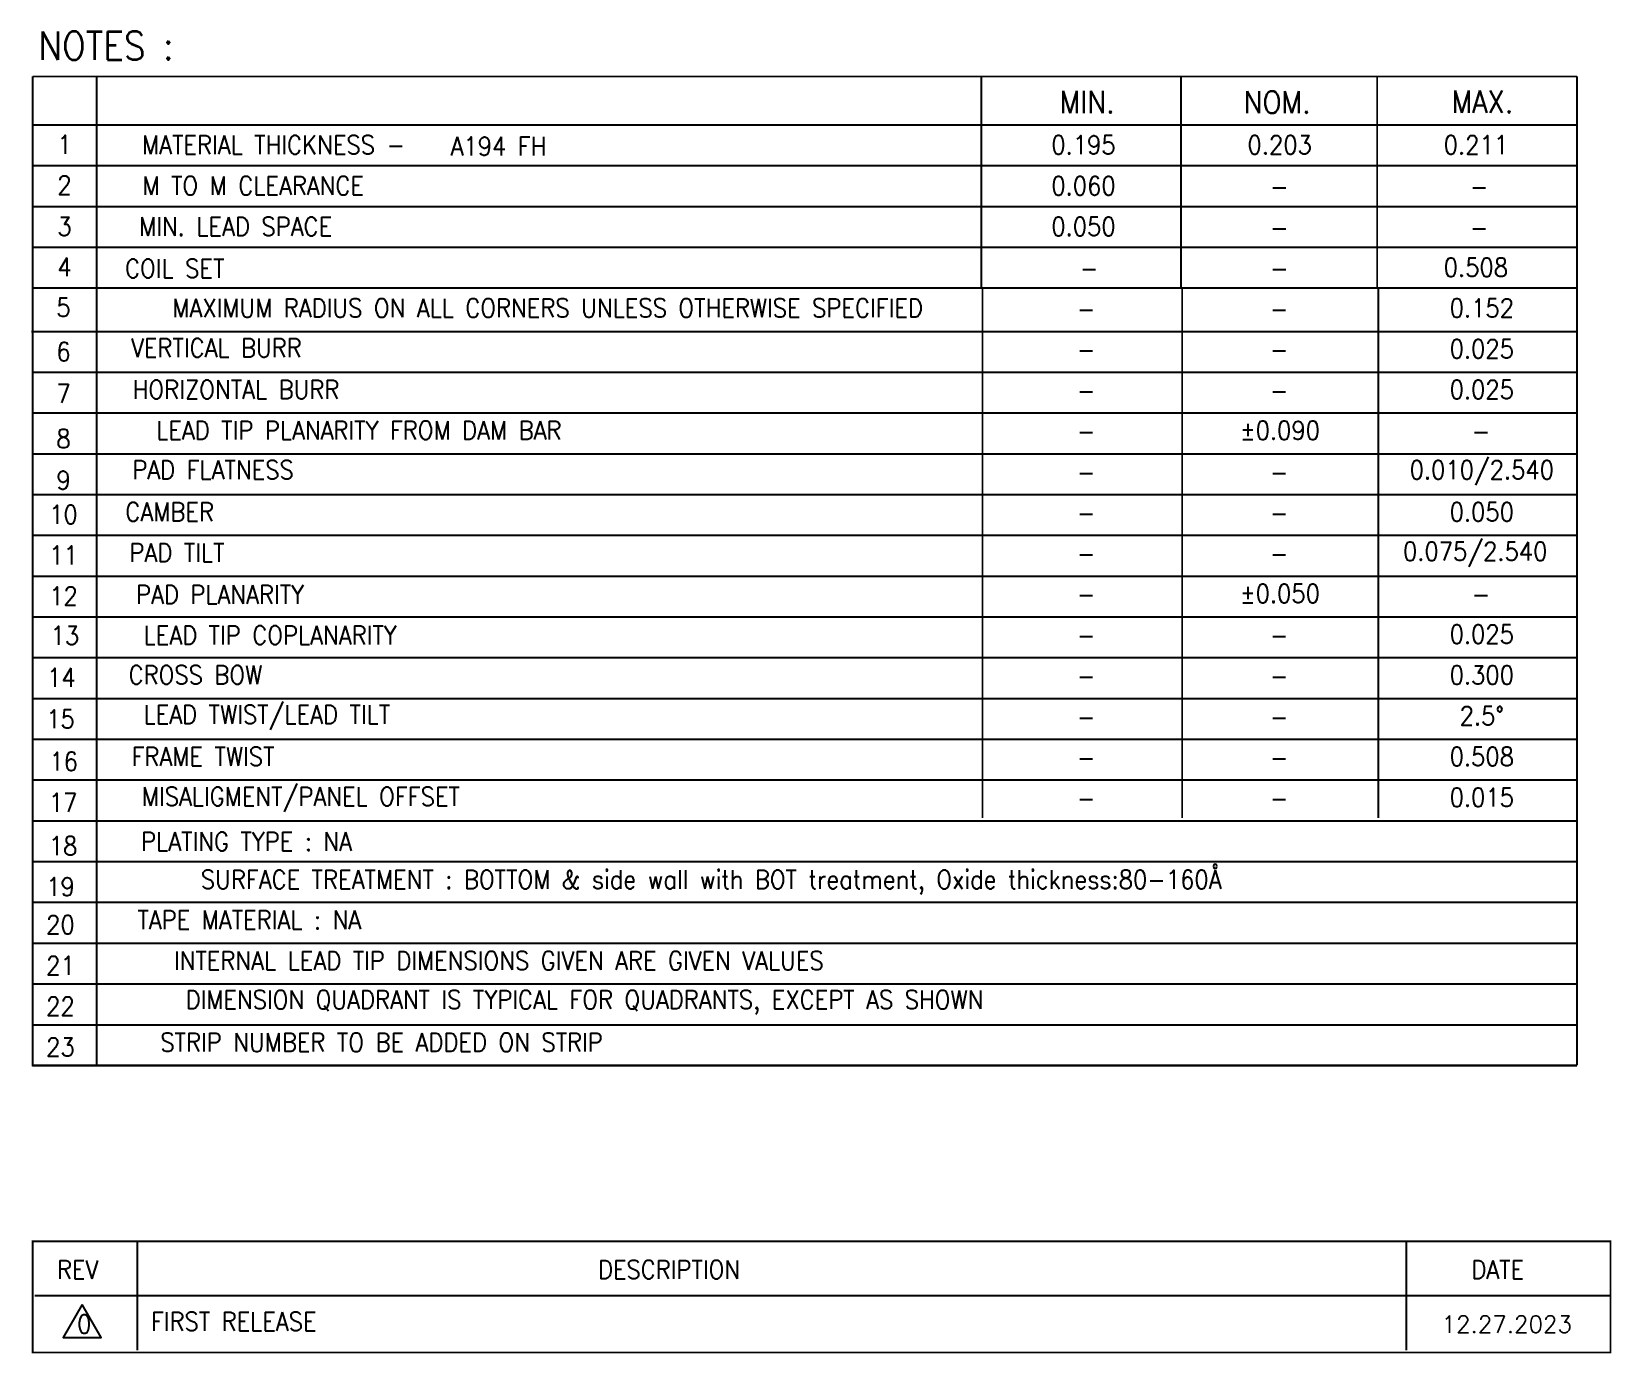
# Model space of a CAD drawing. Extents: x 12.6 to 26.3, y -7.5 to 3.9.
import ezdxf
from ezdxf.enums import TextEntityAlignment as Align

# ---------------------------------------------------------------- set-up
doc = ezdxf.new("R2010")
doc.units = 0
doc.header["$MEASUREMENT"] = 0
doc.layers.add('4', color=7, linetype='CONTINUOUS')
doc.layers.add('logo', color=3, linetype='CONTINUOUS')
doc.styles.add('ROMANS', font='romans', dxfattribs={"width": 0.85, "height": 0.08})
doc.styles.add('simplex', font='SIMPLEX.SHX')

msp = doc.modelspace()

# ---------------------------------------------------------------- linework, layer by layer
at = {"layer": '4', "color": 3}
for p, q in [((13.199, -5.037), (13.199, 3.488)), ((12.647, 3.071), (25.961, 3.071)), ((12.647, 2.72), (25.961, 2.72)), ((12.647, 2.72), (25.961, 2.72)), ((12.647, 2.368), (25.961, 2.368)), ((12.647, 2.017), (25.961, 2.017)), ((12.647, 2.017), (24.239, 2.017)), ((12.647, 1.665), (25.961, 1.665)), ((12.638, 1.29), (25.952, 1.29)), ((12.647, 0.939), (25.961, 0.939)), ((12.647, 0.587), (25.961, 0.587)), ((12.647, 0.236), (25.961, 0.236)), ((12.647, -0.116), (25.961, -0.116)), ((12.647, -0.467), (25.961, -0.467)), ((12.647, -0.819), (25.961, -0.819)), ((12.647, -1.17), (25.961, -1.17)), ((12.647, -1.522), (25.961, -1.522)), ((12.647, -1.873), (25.961, -1.873)), ((12.647, -2.225), (25.961, -2.225)), ((12.647, -2.576), (25.961, -2.576)), ((12.647, -2.928), (25.961, -2.928)), ((12.647, -3.28), (25.961, -3.28)), ((12.647, -3.631), (25.961, -3.631)), ((12.647, -3.983), (25.961, -3.983)), ((12.647, -4.334), (25.961, -4.334)), ((12.647, -4.686), (25.961, -4.686)), ((12.647, -4.686), (25.961, -4.686)), ((12.647, -5.037), (25.961, -5.037)), ((24.489, -6.554), (24.489, -7.493)), ((26.25, -7.023), (12.667, -7.023))]:
    msp.add_line(p, q, dxfattribs=at)
at = {"layer": '4', "color": 7}
msp.add_line((13.548, -6.554), (13.548, -7.493), dxfattribs=at)
at = {"layer": '4', "color": 7, "const_width": 0.016}
for points in [[(12.647, 3.488), (12.647, 1.302)], [(12.647, 3.488), (25.961, 3.488)], [(20.826, 1.665), (20.826, 3.488)], [(22.548, 2.017), (22.548, 3.488)], [(24.239, 2.017), (24.239, 3.488)], [(25.961, -5.037), (25.961, 3.488)], [(22.548, 1.665), (22.548, 2.017)], [(24.239, 1.665), (24.239, 2.017)], [(20.836, -2.904), (20.836, 1.665)], [(22.557, -2.904), (22.557, 1.665)], [(24.249, -2.904), (24.249, 1.665)], [(12.647, 1.302), (12.647, -5.037), (25.961, -5.037)]]:
    msp.add_lwpolyline(points, dxfattribs=at)
at = {"layer": '4', "color": 7, "const_width": 0.0159}
msp.add_lwpolyline([(12.647, -6.554), (26.25, -6.554), (26.25, -7.512), (12.647, -7.512)], close=True, dxfattribs=at)
at = {"layer": '4', "color": 3}
msp.add_lwpolyline([(13.074, -7.099), (12.909, -7.384), (13.239, -7.384)], close=True, dxfattribs=at)

# ---------------------------------------------------------------- texts
at = {"layer": '4', "color": 7, "style": 'ROMANS', "width": 0.9}
for s, height, p in [('NOTES :', 0.2425, (13.279, 3.753)), ('MIN.', 0.1917, (21.739, 3.268)), ('NOM.', 0.1917, (23.377, 3.266)), ('MAX.', 0.1917, (25.147, 3.27))]:
    msp.add_text(s, height=height, dxfattribs=at).set_placement(p, align=Align.MIDDLE)
at = {"layer": '4', "color": 3, "style": 'ROMANS', "width": 0.9}
for s, height, p in [('1', 0.16, (12.922, 2.902)), ('MATERIAL THICKNESS - ', 0.15978, (14.773, 2.898)), ('A194 FH', 0.1598, (16.663, 2.887)), ('0.195', 0.1598, (21.707, 2.898)), ('0.203', 0.1598, (23.398, 2.898)), ('0.211', 0.1598, (25.09, 2.898)), ('2', 0.16, (12.922, 2.551)), ('M TO M CLEARANCE ', 0.15978, (14.598, 2.547)), ('0.060', 0.1598, (21.707, 2.546)), ('-', 0.16, (23.395, 2.539)), ('-', 0.16, (25.118, 2.539)), ('3', 0.16, (12.922, 2.195)), ('MIN. LEAD SPACE ', 0.15978, (14.446, 2.195)), ('0.050', 0.1598, (21.707, 2.195)), ('-', 0.16, (23.395, 2.187)), ('-', 0.16, (25.118, 2.187)), ('4', 0.16, (12.922, 1.845)), ('COIL SET', 0.1598, (13.872, 1.833)), ('0.508', 0.1598, (25.09, 1.843)), ('-', 0.16, (21.756, 1.836)), ('-', 0.16, (23.395, 1.836)), ('5', 0.16, (12.913, 1.498)), ('MAXIMUM RADIUS ON ALL CORNERS UNLESS OTHERWISE SPECIFIED', 0.15978, (17.086, 1.492)), ('0.152', 0.1598, (25.141, 1.492)), ('-', 0.16, (21.73, 1.484)), ('-', 0.16, (23.394, 1.484)), ('VERTICAL BURR', 0.15978, (14.231, 1.148)), ('6', 0.16, (12.913, 1.116)), ('-', 0.16, (21.73, 1.133)), ('-', 0.16, (23.394, 1.133)), ('0.025', 0.1598, (25.141, 1.14)), ('7', 0.16, (12.913, 0.755)), ('HORIZONTAL BURR', 0.15978, (14.4, 0.789)), ('0.025', 0.1598, (25.141, 0.789)), ('-', 0.16, (21.73, 0.781)), ('-', 0.16, (23.394, 0.781)), ('8', 0.16, (12.913, 0.366)), ('LEAD TIP PLANARITY FROM DAM BAR', 0.15978, (15.459, 0.438)), ('-', 0.16, (21.73, 0.43)), ('%%P0.090', 0.1598, (23.4, 0.437)), ('-', 0.16, (25.134, 0.43)), ('PAD FLATNESS', 0.15978, (14.202, 0.097)), ('0.010/2.540', 0.15978, (25.141, 0.086)), ('9', 0.16, (12.913, 0.008)), ('-', 0.16, (21.73, 0.078)), ('-', 0.16, (23.394, 0.078)), ('10', 0.1598, (12.913, -0.288)), ('CAMBER', 0.1598, (13.828, -0.265)), ('0.050', 0.1598, (25.141, -0.266)), ('-', 0.16, (21.73, -0.273)), ('-', 0.16, (23.394, -0.273)), ('PAD TILT', 0.1598, (13.891, -0.617)), ('0.075/2.540', 0.15978, (25.084, -0.617)), ('11', 0.1598, (12.913, -0.639)), ('-', 0.16, (21.73, -0.625)), ('-', 0.16, (23.394, -0.625)), ('12', 0.1598, (12.913, -0.991)), ('PAD PLANARITY', 0.15978, (14.262, -0.978)), ('%%p0.050', 0.1598, (23.4, -0.969)), ('-', 0.16, (21.73, -0.976)), ('-', 0.16, (25.134, -0.976)), ('13', 0.1598, (12.925, -1.332)), ('LEAD TIP COPLANARITY', 0.15978, (14.694, -1.329)), ('-', 0.16, (21.73, -1.328)), ('-', 0.16, (23.394, -1.328)), ('0.025', 0.1598, (25.141, -1.32)), ('14', 0.1598, (12.895, -1.693)), ('CROSS BOW', 0.1598, (14.05, -1.671)), ('0.300', 0.1598, (25.141, -1.672)), ('-', 0.16, (21.73, -1.679)), ('-', 0.16, (23.394, -1.679)), ('LEAD TWIST/LEAD TILT', 0.15978, (14.666, -2.023)), ('15', 0.1598, (12.887, -2.051)), ('-', 0.16, (21.73, -2.031)), ('-', 0.16, (23.394, -2.031)), ('2.5%%d', 0.1598, (25.141, -2.023)), ('FRAME TWIST', 0.15978, (14.116, -2.375)), ('0.508', 0.1598, (25.141, -2.375)), ('16', 0.1598, (12.915, -2.416)), ('-', 0.16, (21.73, -2.382)), ('-', 0.16, (23.394, -2.382)), ('17', 0.1598, (12.91, -2.77)), ('MISALIGMENT/PANEL OFFSET', 0.15978, (14.959, -2.73)), ('0.015', 0.1598, (25.141, -2.726)), ('-', 0.16, (21.73, -2.734)), ('-', 0.16, (23.394, -2.734)), ('18', 0.1598, (12.91, -3.145)), ('PLATING TYPE : NA', 0.15978, (14.491, -3.107)), ('SURFACE TREATMENT : BOTTOM & side wall with BOT treatment, Oxide thickness:80-160Å', 0.15978, (18.497, -3.432)), ('19', 0.1598, (12.887, -3.496)), ('20', 0.1598, (12.887, -3.824)), ('TAPE MATERIAL : NA', 0.15978, (14.514, -3.783)), ('INTERNAL LEAD TIP DIMENSIONS GIVEN ARE GIVEN VALUES', 0.15978, (16.666, -4.134)), ('21', 0.1598, (12.887, -4.176)), ('22', 0.1598, (12.887, -4.527)), ('DIMENSION QUADRANT IS TYPICAL FOR QUADRANTS, EXCEPT AS SHOWN', 0.15978, (17.404, -4.495)), ('STRIP NUMBER TO BE ADDED ON STRIP', 0.15978, (15.655, -4.838)), ('23', 0.1598, (12.887, -4.879))]:
    msp.add_text(s, height=height, dxfattribs=at).set_placement(p, align=Align.MIDDLE)
for s, height, p in [('REV', 0.1594, (12.856, -6.877)), ('DESCRIPTION', 0.15942, (17.521, -6.877)), ('DATE', 0.1594, (25.05, -6.877)), ('0', 0.159, (13.031, -7.346)), ('FIRST RELEASE', 0.15942, (13.667, -7.324))]:
    msp.add_text(s, height=height, dxfattribs=at).set_placement(p)
at = {"layer": 'logo', "style": 'simplex'}
msp.add_text('12.27.2023', height=0.1457, dxfattribs=at).set_placement((25.356, -7.385), align=Align.BOTTOM_CENTER)

doc.saveas('drawing.dxf')
